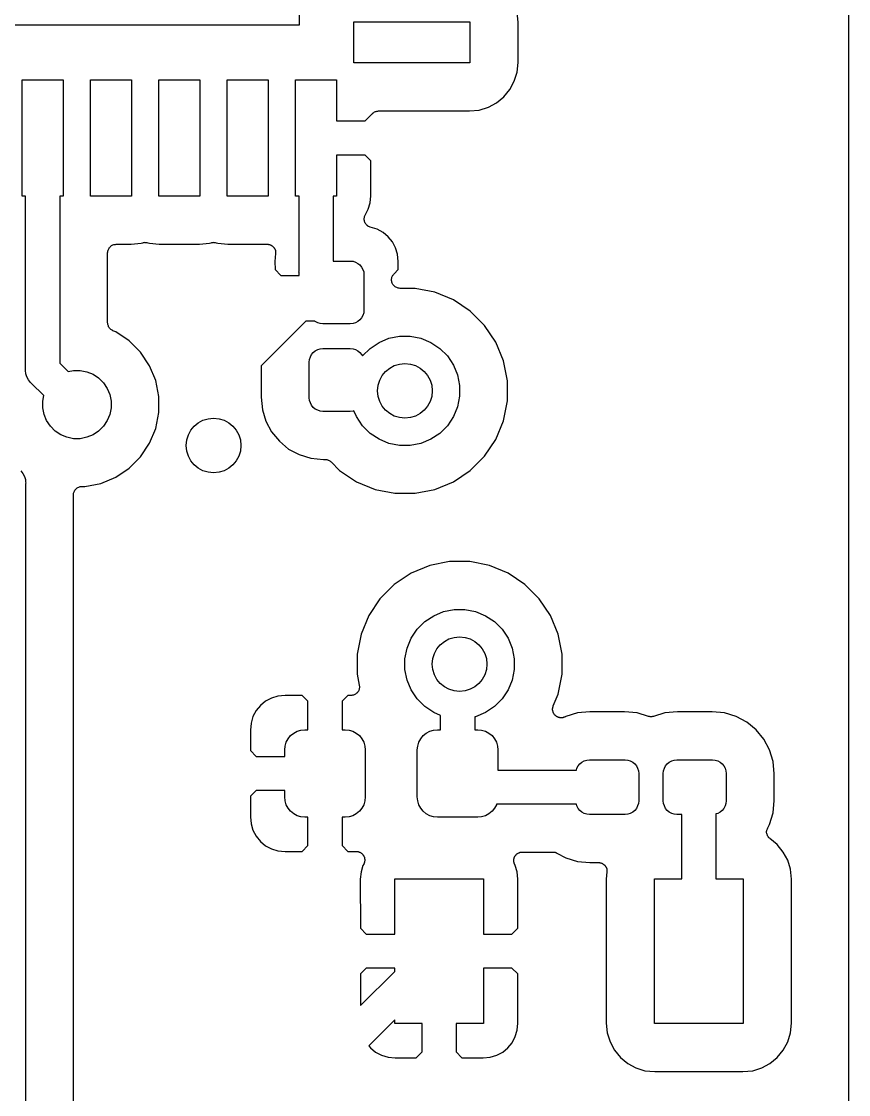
# Model space of a CAD drawing. Extents: x 165.4 to 194.6, y -135.1 to -105.7.
# Drawn here: x 188.59 to 194.65, y -123.45 to -115.6 of the extents above; entities that cross this region are included whole.
import ezdxf

# ---------------------------------------------------------------- set-up
doc = ezdxf.new("R2010")
doc.units = 0
doc.layers.add('BLACK', color=7, linetype='CONTINUOUS')

msp = doc.modelspace()

# ---------------------------------------------------------------- linework, layer by layer
at = {"layer": 'BLACK', "linetype": 'CONTINUOUS'}
for p, q in [((194.645, -111.783), (194.645, -135.083)), ((190.625, -113.375), (190.625, -115.625)), ((192.227, -115.603), (192.22, -115.531)), ((190.625, -115.625), (186.375, -115.625)), ((191.025, -115.9), (191.025, -115.6)), ((191.025, -115.6), (191.875, -115.6)), ((191.875, -115.6), (191.875, -115.9)), ((192.227, -115.897), (192.227, -115.603)), ((191.875, -115.9), (191.025, -115.9)), ((192.22, -115.969), (192.227, -115.897)), ((192.2, -116.035), (192.22, -115.969)), ((188.6, -116.875), (188.6, -116.025)), ((188.6, -116.025), (188.9, -116.025)), ((188.9, -116.025), (188.9, -116.875)), ((189.1, -116.875), (189.1, -116.025)), ((189.1, -116.025), (189.4, -116.025)), ((189.4, -116.025), (189.4, -116.875)), ((189.6, -116.875), (189.6, -116.025)), ((189.6, -116.025), (189.9, -116.025)), ((189.9, -116.025), (189.9, -116.875)), ((190.1, -116.875), (190.1, -116.025)), ((190.1, -116.025), (190.4, -116.025)), ((190.4, -116.025), (190.4, -116.875)), ((190.6, -116.875), (190.6, -116.025)), ((190.6, -116.025), (190.9, -116.025)), ((190.9, -116.025), (190.9, -116.325)), ((192.167, -116.095), (192.2, -116.035)), ((192.124, -116.149), (192.167, -116.095)), ((192.01, -116.225), (192.07, -116.192)), ((192.07, -116.192), (192.124, -116.149)), ((191.108, -116.325), (191.163, -116.27)), ((191.163, -116.27), (191.163, -116.27)), ((191.163, -116.27), (191.163, -116.27)), ((191.163, -116.27), (191.163, -116.27)), ((191.163, -116.27), (191.164, -116.27)), ((191.164, -116.27), (191.168, -116.266)), ((191.168, -116.266), (191.173, -116.262)), ((191.173, -116.262), (191.178, -116.259)), ((191.173, -116.262), (191.173, -116.262)), ((191.173, -116.262), (191.173, -116.262)), ((191.178, -116.259), (191.184, -116.257)), ((191.184, -116.256), (191.19, -116.255)), ((191.184, -116.257), (191.184, -116.256)), ((191.184, -116.257), (191.184, -116.257)), ((191.19, -116.255), (191.195, -116.253)), ((191.195, -116.253), (191.196, -116.253)), ((191.196, -116.253), (191.196, -116.253)), ((191.196, -116.253), (191.202, -116.253)), ((191.202, -116.253), (191.207, -116.252)), ((191.207, -116.252), (191.872, -116.252)), ((191.872, -116.252), (191.944, -116.245)), ((191.944, -116.245), (192.01, -116.225)), ((190.9, -116.325), (191.108, -116.325)), ((190.9, -116.575), (190.9, -116.875)), ((191.108, -116.575), (190.9, -116.575)), ((191.15, -116.617), (191.108, -116.575)), ((191.151, -116.872), (191.15, -116.617)), ((188.625, -116.875), (188.6, -116.875)), ((188.625, -118.144), (188.625, -116.875)), ((188.9, -116.875), (188.875, -116.875)), ((188.875, -116.875), (188.875, -118.098)), ((189.4, -116.875), (189.1, -116.875)), ((189.9, -116.875), (189.6, -116.875)), ((190.4, -116.875), (190.1, -116.875)), ((190.625, -116.875), (190.6, -116.875)), ((190.625, -117.424), (190.625, -116.875)), ((190.9, -116.875), (190.875, -116.875)), ((190.875, -116.875), (190.875, -117.35)), ((191.146, -116.924), (191.151, -116.872)), ((191.109, -117.014), (191.132, -116.971)), ((191.132, -116.971), (191.146, -116.924)), ((191.102, -117.036), (191.104, -117.031)), ((191.102, -117.037), (191.102, -117.036)), ((191.102, -117.043), (191.102, -117.037)), ((191.102, -117.037), (191.102, -117.037)), ((191.102, -117.049), (191.102, -117.043)), ((191.103, -117.055), (191.102, -117.049)), ((191.102, -117.049), (191.102, -117.049)), ((191.102, -117.049), (191.102, -117.049)), ((191.105, -117.061), (191.103, -117.055)), ((191.104, -117.031), (191.105, -117.025)), ((191.105, -117.024), (191.107, -117.019)), ((191.105, -117.025), (191.105, -117.024)), ((191.105, -117.025), (191.105, -117.025)), ((191.107, -117.066), (191.105, -117.061)), ((191.105, -117.061), (191.105, -117.061)), ((191.105, -117.061), (191.105, -117.061)), ((191.107, -117.019), (191.109, -117.014)), ((191.109, -117.072), (191.107, -117.066)), ((191.113, -117.077), (191.109, -117.072)), ((191.109, -117.072), (191.109, -117.072)), ((191.109, -117.072), (191.109, -117.072)), ((191.116, -117.082), (191.113, -117.077)), ((191.12, -117.087), (191.116, -117.082)), ((191.116, -117.082), (191.116, -117.082)), ((191.116, -117.082), (191.116, -117.082)), ((191.124, -117.091), (191.12, -117.087)), ((191.125, -117.091), (191.124, -117.091)), ((191.124, -117.091), (191.124, -117.091)), ((191.129, -117.094), (191.125, -117.091)), ((191.134, -117.098), (191.129, -117.094)), ((191.135, -117.098), (191.134, -117.098)), ((191.14, -117.1), (191.135, -117.098)), ((191.135, -117.098), (191.135, -117.098)), ((191.146, -117.103), (191.14, -117.1)), ((191.196, -117.118), (191.146, -117.103)), ((191.146, -117.103), (191.146, -117.103)), ((191.146, -117.103), (191.146, -117.103)), ((191.146, -117.103), (191.146, -117.103)), ((191.146, -117.103), (191.146, -117.103)), ((191.24, -117.141), (191.196, -117.118)), ((191.278, -117.172), (191.24, -117.141)), ((189.248, -117.241), (189.253, -117.237)), ((189.253, -117.237), (189.258, -117.234)), ((189.253, -117.237), (189.253, -117.237)), ((189.253, -117.237), (189.253, -117.237)), ((189.258, -117.234), (189.264, -117.232)), ((189.264, -117.232), (189.27, -117.23)), ((189.264, -117.232), (189.264, -117.232)), ((189.264, -117.232), (189.264, -117.232)), ((189.27, -117.23), (189.275, -117.228)), ((189.275, -117.228), (189.276, -117.228)), ((189.276, -117.228), (189.276, -117.228)), ((189.276, -117.228), (189.282, -117.228)), ((189.282, -117.228), (189.287, -117.227)), ((189.287, -117.227), (189.397, -117.227)), ((189.397, -117.227), (189.469, -117.22)), ((189.469, -117.22), (189.482, -117.216)), ((189.482, -117.216), (189.482, -117.216)), ((189.482, -117.216), (189.482, -117.216)), ((189.482, -117.216), (189.482, -117.216)), ((189.482, -117.216), (189.483, -117.216)), ((189.483, -117.216), (189.488, -117.215)), ((189.488, -117.215), (189.494, -117.214)), ((189.494, -117.214), (189.495, -117.213)), ((189.494, -117.214), (189.494, -117.214)), ((189.495, -117.213), (189.5, -117.214)), ((189.5, -117.214), (189.506, -117.214)), ((189.506, -117.214), (189.507, -117.214)), ((189.507, -117.214), (189.507, -117.214)), ((189.507, -117.214), (189.512, -117.215)), ((189.512, -117.215), (189.518, -117.216)), ((189.518, -117.216), (189.531, -117.22)), ((189.531, -117.22), (189.603, -117.227)), ((189.603, -117.227), (189.897, -117.227)), ((189.897, -117.227), (189.969, -117.22)), ((189.969, -117.22), (189.982, -117.216)), ((189.982, -117.216), (189.982, -117.216)), ((189.982, -117.216), (189.982, -117.216)), ((189.982, -117.216), (189.982, -117.216)), ((189.982, -117.216), (189.983, -117.216)), ((189.983, -117.216), (189.988, -117.215)), ((189.988, -117.215), (189.994, -117.214)), ((189.994, -117.214), (189.995, -117.213)), ((189.994, -117.214), (189.994, -117.214)), ((189.995, -117.213), (190, -117.214)), ((190, -117.214), (190.006, -117.214)), ((190.006, -117.214), (190.007, -117.214)), ((190.007, -117.214), (190.007, -117.214)), ((190.007, -117.214), (190.012, -117.215)), ((190.012, -117.215), (190.018, -117.216)), ((190.018, -117.216), (190.031, -117.22)), ((190.031, -117.22), (190.103, -117.227)), ((190.103, -117.227), (190.392, -117.227)), ((190.392, -117.227), (190.393, -117.227)), ((190.393, -117.227), (190.396, -117.227)), ((190.396, -117.227), (190.399, -117.227)), ((190.399, -117.227), (190.402, -117.228)), ((190.402, -117.228), (190.405, -117.228)), ((190.405, -117.228), (190.408, -117.229)), ((190.408, -117.229), (190.41, -117.23)), ((190.41, -117.23), (190.413, -117.231)), ((190.413, -117.231), (190.417, -117.232)), ((190.417, -117.232), (190.419, -117.233)), ((190.419, -117.233), (190.422, -117.235)), ((190.422, -117.235), (190.424, -117.236)), ((190.424, -117.236), (190.427, -117.238)), ((191.309, -117.21), (191.278, -117.172)), ((191.332, -117.254), (191.309, -117.21)), ((189.225, -117.289), (189.226, -117.283)), ((189.225, -117.802), (189.225, -117.289)), ((189.225, -117.289), (189.225, -117.289)), ((189.225, -117.289), (189.225, -117.289)), ((189.225, -117.289), (189.225, -117.289)), ((189.225, -117.289), (189.225, -117.289)), ((189.226, -117.277), (189.228, -117.271)), ((189.226, -117.283), (189.226, -117.277)), ((189.226, -117.277), (189.226, -117.277)), ((189.226, -117.277), (189.226, -117.277)), ((189.228, -117.271), (189.23, -117.265)), ((189.23, -117.265), (189.233, -117.26)), ((189.23, -117.265), (189.23, -117.265)), ((189.23, -117.265), (189.23, -117.265)), ((189.233, -117.26), (189.236, -117.255)), ((189.236, -117.254), (189.24, -117.25)), ((189.236, -117.255), (189.236, -117.254)), ((189.236, -117.254), (189.236, -117.254)), ((189.24, -117.25), (189.243, -117.245)), ((189.243, -117.245), (189.244, -117.245)), ((189.244, -117.245), (189.248, -117.241)), ((189.244, -117.245), (189.244, -117.245)), ((190.427, -117.238), (190.429, -117.24)), ((190.429, -117.24), (190.432, -117.241)), ((190.432, -117.241), (190.434, -117.244)), ((190.434, -117.244), (190.437, -117.246)), ((190.437, -117.246), (190.438, -117.248)), ((190.438, -117.248), (190.44, -117.25)), ((190.44, -117.25), (190.442, -117.253)), ((190.442, -117.253), (190.444, -117.255)), ((190.444, -117.255), (190.446, -117.258)), ((190.446, -117.258), (190.447, -117.26)), ((190.447, -117.26), (190.448, -117.263)), ((190.448, -117.263), (190.45, -117.266)), ((190.454, -117.296), (190.449, -117.353)), ((190.45, -117.266), (190.451, -117.269)), ((190.451, -117.269), (190.452, -117.271)), ((190.452, -117.271), (190.452, -117.275)), ((190.452, -117.275), (190.453, -117.278)), ((190.453, -117.278), (190.454, -117.281)), ((190.454, -117.281), (190.454, -117.283)), ((190.454, -117.283), (190.454, -117.287)), ((190.454, -117.287), (190.454, -117.29)), ((190.454, -117.29), (190.454, -117.293)), ((190.454, -117.293), (190.454, -117.296)), ((191.346, -117.301), (191.332, -117.254)), ((191.351, -117.353), (191.346, -117.301)), ((190.449, -117.353), (190.45, -117.413)), ((190.875, -117.35), (191, -117.35)), ((191, -117.35), (191.02, -117.352)), ((191.02, -117.352), (191.038, -117.358)), ((191.038, -117.358), (191.056, -117.367)), ((191.056, -117.367), (191.071, -117.379)), ((191.071, -117.379), (191.083, -117.394)), ((191.083, -117.394), (191.092, -117.412)), ((191.35, -117.413), (191.351, -117.353)), ((190.45, -117.413), (190.492, -117.455)), ((190.492, -117.455), (190.627, -117.455)), ((190.624, -117.43), (190.625, -117.424)), ((190.625, -117.436), (190.624, -117.43)), ((190.625, -117.44), (190.625, -117.436)), ((190.627, -117.455), (190.625, -117.44)), ((190.627, -117.455), (190.627, -117.455)), ((191.092, -117.412), (191.098, -117.43)), ((191.098, -117.43), (191.1, -117.45)), ((191.1, -117.45), (191.1, -117.71)), ((191.303, -117.475), (191.305, -117.469)), ((191.305, -117.469), (191.307, -117.463)), ((191.307, -117.463), (191.31, -117.458)), ((191.307, -117.463), (191.307, -117.463)), ((191.307, -117.463), (191.307, -117.463)), ((191.31, -117.458), (191.312, -117.453)), ((191.312, -117.453), (191.313, -117.453)), ((191.313, -117.453), (191.316, -117.448)), ((191.313, -117.453), (191.313, -117.453)), ((191.316, -117.448), (191.32, -117.443)), ((191.32, -117.443), (191.35, -117.413)), ((191.302, -117.481), (191.303, -117.475)), ((191.302, -117.487), (191.302, -117.481)), ((191.302, -117.493), (191.302, -117.487)), ((191.302, -117.487), (191.302, -117.487)), ((191.302, -117.487), (191.302, -117.487)), ((191.303, -117.499), (191.302, -117.493)), ((191.303, -117.475), (191.303, -117.475)), ((191.303, -117.475), (191.303, -117.475)), ((191.305, -117.505), (191.303, -117.499)), ((191.303, -117.499), (191.303, -117.499)), ((191.303, -117.499), (191.303, -117.499)), ((191.306, -117.511), (191.305, -117.505)), ((191.307, -117.511), (191.306, -117.511)), ((191.306, -117.511), (191.306, -117.511)), ((191.309, -117.516), (191.307, -117.511)), ((191.312, -117.522), (191.309, -117.516)), ((191.316, -117.526), (191.312, -117.522)), ((191.312, -117.522), (191.312, -117.522)), ((191.312, -117.522), (191.312, -117.522)), ((191.32, -117.531), (191.316, -117.526)), ((191.324, -117.535), (191.32, -117.531)), ((191.32, -117.531), (191.32, -117.531)), ((191.32, -117.531), (191.32, -117.531)), ((191.329, -117.539), (191.324, -117.535)), ((191.334, -117.542), (191.329, -117.539)), ((191.329, -117.539), (191.329, -117.539)), ((191.329, -117.539), (191.329, -117.539)), ((191.34, -117.545), (191.334, -117.542)), ((191.346, -117.547), (191.34, -117.545)), ((191.34, -117.545), (191.34, -117.545)), ((191.34, -117.545), (191.34, -117.545)), ((191.351, -117.549), (191.346, -117.547)), ((191.352, -117.549), (191.351, -117.549)), ((191.351, -117.549), (191.351, -117.549)), ((191.358, -117.549), (191.352, -117.549)), ((191.364, -117.55), (191.358, -117.549)), ((191.474, -117.55), (191.364, -117.55)), ((191.364, -117.55), (191.364, -117.55)), ((191.364, -117.55), (191.364, -117.55)), ((191.364, -117.55), (191.364, -117.55)), ((191.364, -117.55), (191.364, -117.55)), ((191.619, -117.579), (191.474, -117.55)), ((191.755, -117.635), (191.619, -117.579)), ((191.878, -117.717), (191.755, -117.635)), ((191.071, -117.781), (191.056, -117.793)), ((191.083, -117.766), (191.071, -117.781)), ((191.092, -117.748), (191.083, -117.766)), ((191.098, -117.73), (191.092, -117.748)), ((191.1, -117.71), (191.098, -117.73)), ((191.983, -117.822), (191.878, -117.717)), ((189.226, -117.808), (189.225, -117.802)), ((189.226, -117.814), (189.226, -117.808)), ((189.228, -117.82), (189.226, -117.814)), ((189.226, -117.814), (189.226, -117.814)), ((189.226, -117.814), (189.226, -117.814)), ((189.23, -117.825), (189.228, -117.82)), ((189.23, -117.826), (189.23, -117.825)), ((189.232, -117.831), (189.23, -117.826)), ((189.23, -117.826), (189.23, -117.826)), ((189.235, -117.836), (189.232, -117.831)), ((189.235, -117.837), (189.235, -117.836)), ((189.235, -117.836), (189.235, -117.836)), ((189.239, -117.841), (189.235, -117.837)), ((189.243, -117.846), (189.239, -117.841)), ((189.248, -117.85), (189.243, -117.846)), ((189.243, -117.846), (189.243, -117.846)), ((189.243, -117.846), (189.243, -117.846)), ((189.252, -117.854), (189.248, -117.85)), ((189.253, -117.854), (189.252, -117.854)), ((189.252, -117.854), (189.252, -117.854)), ((189.258, -117.857), (189.253, -117.854)), ((189.263, -117.859), (189.258, -117.857)), ((189.263, -117.86), (189.263, -117.859)), ((189.264, -117.86), (189.263, -117.86)), ((189.263, -117.86), (189.263, -117.86)), ((189.263, -117.86), (189.263, -117.86)), ((189.284, -117.868), (189.264, -117.86)), ((190.676, -117.79), (190.348, -118.118)), ((190.741, -117.79), (190.676, -117.79)), ((190.744, -117.793), (190.741, -117.79)), ((190.762, -117.802), (190.744, -117.793)), ((190.78, -117.808), (190.762, -117.802)), ((190.8, -117.81), (190.78, -117.808)), ((191, -117.81), (190.8, -117.81)), ((191.02, -117.808), (191, -117.81)), ((191.038, -117.802), (191.02, -117.808)), ((191.056, -117.793), (191.038, -117.802)), ((192.065, -117.945), (191.983, -117.822)), ((189.382, -117.934), (189.284, -117.868)), ((189.466, -118.018), (189.382, -117.934)), ((191.211, -117.946), (191.283, -117.915)), ((191.283, -117.915), (191.361, -117.9)), ((191.361, -117.9), (191.439, -117.9)), ((191.439, -117.9), (191.517, -117.915)), ((191.517, -117.915), (191.589, -117.946)), ((189.532, -118.116), (189.466, -118.018)), ((190.717, -118.034), (190.729, -118.019)), ((190.729, -118.019), (190.744, -118.007)), ((190.744, -118.007), (190.762, -117.998)), ((190.762, -117.998), (190.78, -117.992)), ((190.78, -117.992), (190.8, -117.99)), ((190.8, -117.99), (191, -117.99)), ((191, -117.99), (191.02, -117.992)), ((191.02, -117.992), (191.038, -117.998)), ((191.038, -117.998), (191.056, -118.007)), ((191.056, -118.007), (191.071, -118.019)), ((191.071, -118.019), (191.083, -118.034)), ((191.089, -118.045), (191.145, -117.989)), ((191.145, -117.989), (191.211, -117.946)), ((191.589, -117.946), (191.655, -117.989)), ((191.655, -117.989), (191.711, -118.045)), ((192.121, -118.081), (192.065, -117.945)), ((188.875, -118.098), (188.935, -118.158)), ((190.7, -118.09), (190.702, -118.07)), ((190.7, -118.35), (190.7, -118.09)), ((190.702, -118.07), (190.708, -118.052)), ((190.708, -118.052), (190.717, -118.034)), ((191.083, -118.034), (191.089, -118.045)), ((191.089, -118.045), (191.089, -118.045)), ((191.711, -118.045), (191.754, -118.111)), ((192.15, -118.226), (192.121, -118.081)), ((188.624, -118.15), (188.625, -118.144)), ((188.627, -118.175), (188.624, -118.15)), ((188.634, -118.198), (188.627, -118.175)), ((188.935, -118.158), (188.975, -118.15)), ((188.975, -118.15), (189.025, -118.15)), ((189.025, -118.15), (189.073, -118.16)), ((189.073, -118.16), (189.118, -118.178)), ((189.118, -118.178), (189.159, -118.206)), ((189.577, -118.225), (189.532, -118.116)), ((190.348, -118.118), (190.348, -118.347)), ((191.754, -118.111), (191.785, -118.183)), ((188.646, -118.22), (188.634, -118.198)), ((188.654, -118.23), (188.646, -118.22)), ((188.661, -118.239), (188.654, -118.23)), ((188.666, -118.243), (188.661, -118.239)), ((188.758, -118.335), (188.666, -118.243)), ((189.159, -118.206), (189.194, -118.241)), ((189.194, -118.241), (189.222, -118.282)), ((189.6, -118.341), (189.577, -118.225)), ((191.785, -118.183), (191.8, -118.261)), ((192.15, -118.374), (192.15, -118.226)), ((188.75, -118.375), (188.758, -118.335)), ((189.222, -118.282), (189.24, -118.327)), ((189.24, -118.327), (189.25, -118.375)), ((191.8, -118.261), (191.8, -118.339)), ((188.75, -118.425), (188.75, -118.375)), ((189.25, -118.375), (189.25, -118.425)), ((189.6, -118.459), (189.6, -118.341)), ((190.348, -118.347), (190.357, -118.438)), ((190.702, -118.37), (190.7, -118.35)), ((190.708, -118.388), (190.702, -118.37)), ((190.717, -118.406), (190.708, -118.388)), ((190.729, -118.421), (190.717, -118.406)), ((191.8, -118.339), (191.785, -118.417)), ((192.121, -118.519), (192.15, -118.374)), ((188.76, -118.473), (188.75, -118.425)), ((188.778, -118.518), (188.76, -118.473)), ((189.24, -118.473), (189.222, -118.518)), ((189.25, -118.425), (189.24, -118.473)), ((189.577, -118.575), (189.6, -118.459)), ((190.357, -118.438), (190.383, -118.523)), ((190.744, -118.433), (190.729, -118.421)), ((190.762, -118.442), (190.744, -118.433)), ((190.78, -118.448), (190.762, -118.442)), ((190.8, -118.45), (190.78, -118.448)), ((191, -118.45), (190.8, -118.45)), ((191.02, -118.448), (191, -118.45)), ((191.027, -118.446), (191.02, -118.448)), ((191.046, -118.489), (191.027, -118.446)), ((191.089, -118.555), (191.046, -118.489)), ((191.754, -118.489), (191.711, -118.555)), ((191.785, -118.417), (191.754, -118.489)), ((188.806, -118.559), (188.778, -118.518)), ((188.841, -118.594), (188.806, -118.559)), ((189.194, -118.559), (189.159, -118.594)), ((189.222, -118.518), (189.194, -118.559)), ((190.383, -118.523), (190.424, -118.601)), ((191.145, -118.611), (191.089, -118.555)), ((191.711, -118.555), (191.655, -118.611)), ((192.065, -118.655), (192.121, -118.519)), ((188.882, -118.622), (188.841, -118.594)), ((188.927, -118.64), (188.882, -118.622)), ((188.975, -118.65), (188.927, -118.64)), ((189.025, -118.65), (188.975, -118.65)), ((189.073, -118.64), (189.025, -118.65)), ((189.118, -118.622), (189.073, -118.64)), ((189.159, -118.594), (189.118, -118.622)), ((189.532, -118.684), (189.577, -118.575)), ((190.424, -118.601), (190.481, -118.669)), ((191.211, -118.654), (191.145, -118.611)), ((191.655, -118.611), (191.589, -118.654)), ((189.466, -118.782), (189.532, -118.684)), ((190.481, -118.669), (190.549, -118.726)), ((190.549, -118.726), (190.627, -118.767)), ((191.283, -118.685), (191.211, -118.654)), ((191.361, -118.7), (191.283, -118.685)), ((191.439, -118.7), (191.361, -118.7)), ((191.517, -118.685), (191.439, -118.7)), ((191.589, -118.654), (191.517, -118.685)), ((191.983, -118.778), (192.065, -118.655)), ((189.382, -118.866), (189.466, -118.782)), ((190.627, -118.767), (190.712, -118.793)), ((190.712, -118.793), (190.803, -118.802)), ((190.803, -118.802), (190.815, -118.802)), ((190.815, -118.802), (190.816, -118.802)), ((190.816, -118.802), (190.816, -118.802)), ((190.816, -118.802), (190.816, -118.802)), ((190.816, -118.802), (190.816, -118.802)), ((190.816, -118.802), (190.822, -118.803)), ((190.822, -118.803), (190.828, -118.803)), ((190.828, -118.803), (190.828, -118.803)), ((190.828, -118.803), (190.828, -118.803)), ((190.828, -118.803), (190.834, -118.805)), ((190.834, -118.805), (190.839, -118.807)), ((190.839, -118.807), (190.84, -118.807)), ((190.84, -118.807), (190.84, -118.807)), ((190.84, -118.807), (190.845, -118.81)), ((191.878, -118.883), (191.983, -118.778)), ((188.589, -118.886), (188.604, -118.905)), ((189.284, -118.932), (189.382, -118.866)), ((190.845, -118.81), (190.85, -118.813)), ((190.85, -118.813), (190.85, -118.813)), ((190.85, -118.813), (190.851, -118.813)), ((190.851, -118.813), (190.855, -118.817)), ((190.855, -118.817), (190.86, -118.82)), ((190.86, -118.82), (190.922, -118.883)), ((190.922, -118.883), (191.045, -118.965)), ((191.755, -118.965), (191.878, -118.883)), ((188.604, -118.905), (188.616, -118.927)), ((188.616, -118.927), (188.623, -118.95)), ((188.623, -118.95), (188.625, -118.967)), ((189.175, -118.977), (189.284, -118.932)), ((191.045, -118.965), (191.181, -119.021)), ((191.619, -119.021), (191.755, -118.965)), ((188.625, -118.967), (188.626, -118.975)), ((188.626, -118.975), (188.625, -118.981)), ((188.625, -118.981), (188.625, -126.357)), ((188.978, -119.044), (188.98, -119.038)), ((188.98, -119.038), (188.983, -119.033)), ((188.98, -119.038), (188.98, -119.038)), ((188.98, -119.038), (188.98, -119.038)), ((188.983, -119.033), (188.986, -119.028)), ((188.986, -119.027), (188.99, -119.023)), ((188.986, -119.028), (188.986, -119.027)), ((188.986, -119.027), (188.986, -119.027)), ((188.99, -119.023), (188.993, -119.018)), ((188.993, -119.018), (188.994, -119.018)), ((188.994, -119.018), (188.998, -119.014)), ((188.994, -119.018), (188.994, -119.018)), ((188.998, -119.014), (189.003, -119.01)), ((189.003, -119.01), (189.008, -119.007)), ((189.003, -119.01), (189.003, -119.01)), ((189.003, -119.01), (189.003, -119.01)), ((189.008, -119.007), (189.014, -119.005)), ((189.014, -119.005), (189.02, -119.003)), ((189.014, -119.005), (189.014, -119.005)), ((189.014, -119.005), (189.014, -119.005)), ((189.02, -119.003), (189.025, -119.001)), ((189.025, -119.001), (189.026, -119.001)), ((189.026, -119.001), (189.026, -119.001)), ((189.026, -119.001), (189.032, -119.001)), ((189.032, -119.001), (189.037, -119)), ((189.037, -119), (189.059, -119)), ((189.059, -119), (189.175, -118.977)), ((191.181, -119.021), (191.326, -119.05)), ((191.474, -119.05), (191.619, -119.021)), ((188.975, -119.062), (188.976, -119.056)), ((188.975, -126.337), (188.975, -119.062)), ((188.975, -119.062), (188.975, -119.062)), ((188.975, -119.062), (188.975, -119.062)), ((188.975, -119.062), (188.975, -119.062)), ((188.975, -119.062), (188.975, -119.062)), ((188.976, -119.05), (188.978, -119.044)), ((188.976, -119.056), (188.976, -119.05)), ((188.976, -119.05), (188.976, -119.05)), ((188.976, -119.05), (188.976, -119.05)), ((191.326, -119.05), (191.474, -119.05)), ((191.581, -119.579), (191.445, -119.635)), ((191.726, -119.55), (191.581, -119.579)), ((191.874, -119.55), (191.726, -119.55)), ((192.019, -119.579), (191.874, -119.55)), ((192.155, -119.635), (192.019, -119.579)), ((191.445, -119.635), (191.322, -119.717)), ((192.278, -119.717), (192.155, -119.635)), ((191.322, -119.717), (191.217, -119.822)), ((192.383, -119.822), (192.278, -119.717)), ((191.217, -119.822), (191.135, -119.945)), ((192.465, -119.945), (192.383, -119.822)), ((191.683, -119.915), (191.761, -119.9)), ((191.761, -119.9), (191.839, -119.9)), ((191.839, -119.9), (191.917, -119.915)), ((191.135, -119.945), (191.079, -120.081)), ((191.545, -119.989), (191.611, -119.946)), ((191.611, -119.946), (191.683, -119.915)), ((191.917, -119.915), (191.989, -119.946)), ((191.989, -119.946), (192.055, -119.989)), ((192.521, -120.081), (192.465, -119.945)), ((191.446, -120.111), (191.489, -120.045)), ((191.489, -120.045), (191.545, -119.989)), ((192.055, -119.989), (192.111, -120.045)), ((192.111, -120.045), (192.154, -120.111)), ((191.079, -120.081), (191.05, -120.226)), ((191.415, -120.183), (191.446, -120.111)), ((192.154, -120.111), (192.185, -120.183)), ((192.55, -120.226), (192.521, -120.081)), ((191.4, -120.261), (191.415, -120.183)), ((192.185, -120.183), (192.2, -120.261)), ((191.05, -120.226), (191.05, -120.374)), ((191.4, -120.339), (191.4, -120.261)), ((192.2, -120.261), (192.2, -120.339)), ((192.55, -120.374), (192.55, -120.226)), ((191.05, -120.374), (191.066, -120.455)), ((191.415, -120.417), (191.4, -120.339)), ((192.2, -120.339), (192.185, -120.417)), ((192.521, -120.519), (192.55, -120.374)), ((191.066, -120.455), (191.066, -120.456)), ((191.066, -120.456), (191.067, -120.461)), ((191.446, -120.489), (191.415, -120.417)), ((192.185, -120.417), (192.154, -120.489)), ((190.471, -120.534), (190.424, -120.548)), ((190.523, -120.529), (190.471, -120.534)), ((190.648, -120.53), (190.523, -120.529)), ((190.69, -120.572), (190.648, -120.53)), ((190.982, -120.53), (190.94, -120.572)), ((191.005, -120.53), (190.982, -120.53)), ((191.011, -120.529), (191.005, -120.53)), ((191.017, -120.528), (191.011, -120.529)), ((191.018, -120.528), (191.017, -120.528)), ((191.017, -120.528), (191.017, -120.528)), ((191.023, -120.527), (191.018, -120.528)), ((191.028, -120.525), (191.023, -120.527)), ((191.029, -120.525), (191.028, -120.525)), ((191.034, -120.522), (191.029, -120.525)), ((191.029, -120.525), (191.029, -120.525)), ((191.039, -120.519), (191.034, -120.522)), ((191.04, -120.519), (191.039, -120.519)), ((191.039, -120.519), (191.039, -120.519)), ((191.044, -120.515), (191.04, -120.519)), ((191.049, -120.512), (191.044, -120.515)), ((191.053, -120.507), (191.049, -120.511)), ((191.049, -120.511), (191.049, -120.511)), ((191.049, -120.511), (191.049, -120.512)), ((191.056, -120.502), (191.053, -120.507)), ((191.057, -120.502), (191.056, -120.502)), ((191.06, -120.497), (191.057, -120.501)), ((191.057, -120.501), (191.057, -120.502)), ((191.062, -120.492), (191.06, -120.497)), ((191.063, -120.491), (191.062, -120.491)), ((191.062, -120.491), (191.062, -120.492)), ((191.064, -120.485), (191.063, -120.491)), ((191.066, -120.48), (191.064, -120.485)), ((191.067, -120.473), (191.066, -120.479)), ((191.066, -120.479), (191.066, -120.479)), ((191.066, -120.479), (191.066, -120.48)), ((191.067, -120.461), (191.067, -120.467)), ((191.067, -120.467), (191.067, -120.467)), ((191.067, -120.467), (191.067, -120.468)), ((191.067, -120.468), (191.067, -120.473)), ((191.489, -120.555), (191.446, -120.489)), ((192.154, -120.489), (192.111, -120.555)), ((192.485, -120.606), (192.521, -120.519)), ((190.342, -120.602), (190.311, -120.64)), ((190.38, -120.571), (190.342, -120.602)), ((190.424, -120.548), (190.38, -120.571)), ((190.69, -120.78), (190.69, -120.572)), ((190.94, -120.572), (190.94, -120.78)), ((191.545, -120.611), (191.489, -120.555)), ((191.611, -120.654), (191.545, -120.611)), ((192.055, -120.611), (191.989, -120.654)), ((192.111, -120.555), (192.055, -120.611)), ((192.482, -120.615), (192.483, -120.612)), ((192.483, -120.612), (192.484, -120.609)), ((192.484, -120.609), (192.485, -120.606)), ((190.288, -120.684), (190.274, -120.731)), ((190.311, -120.64), (190.288, -120.684)), ((191.66, -120.675), (191.611, -120.654)), ((191.66, -120.78), (191.66, -120.675)), ((191.917, -120.685), (191.91, -120.686)), ((191.91, -120.686), (191.91, -120.78)), ((191.989, -120.654), (191.917, -120.685)), ((192.48, -120.624), (192.481, -120.621)), ((192.48, -120.627), (192.48, -120.624)), ((192.48, -120.63), (192.48, -120.627)), ((192.48, -120.633), (192.48, -120.63)), ((192.48, -120.636), (192.48, -120.633)), ((192.481, -120.639), (192.48, -120.636)), ((192.481, -120.618), (192.482, -120.615)), ((192.481, -120.621), (192.481, -120.618)), ((192.481, -120.642), (192.481, -120.639)), ((192.482, -120.645), (192.481, -120.642)), ((192.483, -120.648), (192.482, -120.645)), ((192.484, -120.651), (192.483, -120.648)), ((192.485, -120.654), (192.484, -120.651)), ((192.486, -120.657), (192.485, -120.654)), ((192.487, -120.659), (192.486, -120.657)), ((192.489, -120.662), (192.487, -120.659)), ((192.491, -120.665), (192.489, -120.662)), ((192.492, -120.667), (192.491, -120.665)), ((192.494, -120.67), (192.492, -120.667)), ((192.496, -120.672), (192.494, -120.67)), ((192.498, -120.674), (192.496, -120.672)), ((192.5, -120.676), (192.498, -120.674)), ((192.503, -120.678), (192.5, -120.676)), ((192.505, -120.68), (192.503, -120.678)), ((192.508, -120.682), (192.505, -120.68)), ((192.51, -120.683), (192.508, -120.682)), ((192.513, -120.685), (192.51, -120.683)), ((192.516, -120.686), (192.513, -120.685)), ((192.518, -120.688), (192.516, -120.686)), ((192.521, -120.689), (192.518, -120.688)), ((192.524, -120.69), (192.521, -120.689)), ((192.527, -120.691), (192.524, -120.69)), ((192.53, -120.691), (192.527, -120.691)), ((192.533, -120.692), (192.53, -120.691)), ((192.536, -120.692), (192.533, -120.692)), ((192.539, -120.692), (192.536, -120.692)), ((192.542, -120.693), (192.539, -120.692)), ((192.545, -120.692), (192.542, -120.693)), ((192.548, -120.693), (192.545, -120.692)), ((192.551, -120.692), (192.548, -120.693)), ((192.554, -120.692), (192.551, -120.692)), ((192.557, -120.691), (192.554, -120.692)), ((192.56, -120.69), (192.557, -120.691)), ((192.563, -120.689), (192.56, -120.69)), ((192.566, -120.688), (192.563, -120.689)), ((192.569, -120.687), (192.566, -120.688)), ((192.571, -120.686), (192.569, -120.687)), ((192.572, -120.685), (192.571, -120.686)), ((192.577, -120.683), (192.572, -120.685)), ((192.662, -120.657), (192.577, -120.683)), ((192.753, -120.648), (192.662, -120.657)), ((193.007, -120.648), (192.753, -120.648)), ((193.098, -120.657), (193.007, -120.648)), ((193.182, -120.682), (193.098, -120.657)), ((193.188, -120.684), (193.182, -120.682)), ((193.193, -120.685), (193.188, -120.684)), ((193.194, -120.685), (193.193, -120.685)), ((193.193, -120.685), (193.193, -120.685)), ((193.2, -120.685), (193.194, -120.685)), ((193.205, -120.685), (193.2, -120.685)), ((193.206, -120.685), (193.205, -120.685)), ((193.212, -120.684), (193.206, -120.685)), ((193.206, -120.685), (193.206, -120.685)), ((193.217, -120.683), (193.212, -120.684)), ((193.218, -120.682), (193.217, -120.683)), ((193.302, -120.657), (193.218, -120.682)), ((193.218, -120.682), (193.218, -120.682)), ((193.218, -120.682), (193.218, -120.682)), ((193.218, -120.682), (193.218, -120.682)), ((193.393, -120.648), (193.302, -120.657)), ((193.647, -120.648), (193.393, -120.648)), ((193.738, -120.657), (193.647, -120.648)), ((193.823, -120.683), (193.738, -120.657)), ((193.901, -120.724), (193.823, -120.683)), ((190.274, -120.731), (190.269, -120.783)), ((193.969, -120.781), (193.901, -120.724)), ((190.269, -120.783), (190.27, -120.933)), ((190.531, -120.871), (190.545, -120.846)), ((190.545, -120.846), (190.563, -120.823)), ((190.563, -120.823), (190.586, -120.805)), ((190.586, -120.805), (190.611, -120.791)), ((190.611, -120.791), (190.639, -120.783)), ((190.639, -120.783), (190.667, -120.78)), ((190.667, -120.78), (190.69, -120.78)), ((190.94, -120.78), (190.962, -120.78)), ((190.962, -120.78), (190.991, -120.783)), ((190.991, -120.783), (191.019, -120.791)), ((191.019, -120.791), (191.044, -120.805)), ((191.044, -120.805), (191.067, -120.823)), ((191.067, -120.823), (191.085, -120.846)), ((191.085, -120.846), (191.099, -120.871)), ((191.501, -120.871), (191.515, -120.846)), ((191.515, -120.846), (191.533, -120.823)), ((191.533, -120.823), (191.556, -120.805)), ((191.556, -120.805), (191.581, -120.791)), ((191.581, -120.791), (191.609, -120.783)), ((191.609, -120.783), (191.637, -120.78)), ((191.637, -120.78), (191.66, -120.78)), ((191.91, -120.78), (191.933, -120.78)), ((191.933, -120.78), (191.961, -120.783)), ((191.961, -120.783), (191.989, -120.791)), ((191.989, -120.791), (192.014, -120.805)), ((192.014, -120.805), (192.037, -120.823)), ((192.037, -120.823), (192.055, -120.846)), ((192.055, -120.846), (192.069, -120.871)), ((194.026, -120.849), (193.969, -120.781)), ((194.067, -120.927), (194.026, -120.849)), ((190.52, -120.927), (190.523, -120.899)), ((190.52, -120.975), (190.52, -120.927)), ((190.523, -120.899), (190.531, -120.871)), ((191.099, -120.871), (191.107, -120.899)), ((191.107, -120.899), (191.11, -120.927)), ((191.11, -120.927), (191.11, -121.272)), ((191.49, -120.927), (191.493, -120.899)), ((191.49, -121.272), (191.49, -120.927)), ((191.493, -120.899), (191.501, -120.871)), ((192.069, -120.871), (192.077, -120.899)), ((192.077, -120.899), (192.08, -120.927)), ((192.08, -120.927), (192.08, -121.075)), ((194.093, -121.012), (194.067, -120.927)), ((190.27, -120.933), (190.312, -120.975)), ((190.312, -120.975), (190.52, -120.975)), ((192.712, -121.008), (192.73, -121.002)), ((192.73, -121.002), (192.75, -121)), ((192.75, -121), (193.01, -121)), ((193.01, -121), (193.03, -121.002)), ((193.03, -121.002), (193.048, -121.008)), ((193.352, -121.008), (193.37, -121.002)), ((193.37, -121.002), (193.39, -121)), ((193.39, -121), (193.65, -121)), ((193.65, -121), (193.67, -121.002)), ((193.67, -121.002), (193.688, -121.008)), ((192.08, -121.075), (192.654, -121.075)), ((192.654, -121.075), (192.658, -121.062)), ((192.658, -121.062), (192.667, -121.044)), ((192.667, -121.044), (192.679, -121.029)), ((192.679, -121.029), (192.694, -121.017)), ((192.694, -121.017), (192.712, -121.008)), ((193.048, -121.008), (193.066, -121.017)), ((193.066, -121.017), (193.081, -121.029)), ((193.081, -121.029), (193.093, -121.044)), ((193.093, -121.044), (193.102, -121.062)), ((193.102, -121.062), (193.108, -121.08)), ((193.108, -121.08), (193.11, -121.1)), ((193.29, -121.1), (193.292, -121.08)), ((193.292, -121.08), (193.298, -121.062)), ((193.298, -121.062), (193.307, -121.044)), ((193.307, -121.044), (193.319, -121.029)), ((193.319, -121.029), (193.334, -121.017)), ((193.334, -121.017), (193.352, -121.008)), ((193.688, -121.008), (193.706, -121.017)), ((193.706, -121.017), (193.721, -121.029)), ((193.721, -121.029), (193.733, -121.044)), ((193.733, -121.044), (193.742, -121.062)), ((193.742, -121.062), (193.748, -121.08)), ((193.748, -121.08), (193.75, -121.1)), ((194.102, -121.103), (194.093, -121.012)), ((193.11, -121.1), (193.11, -121.3)), ((193.29, -121.3), (193.29, -121.1)), ((193.75, -121.1), (193.75, -121.3)), ((194.102, -121.297), (194.102, -121.103)), ((190.312, -121.225), (190.27, -121.267)), ((190.52, -121.225), (190.312, -121.225)), ((190.52, -121.272), (190.52, -121.225)), ((190.27, -121.267), (190.269, -121.417)), ((190.523, -121.301), (190.52, -121.272)), ((190.531, -121.329), (190.523, -121.301)), ((191.107, -121.301), (191.099, -121.329)), ((191.11, -121.272), (191.107, -121.301)), ((191.493, -121.301), (191.49, -121.272)), ((191.501, -121.329), (191.493, -121.301)), ((193.108, -121.32), (193.102, -121.338)), ((193.11, -121.3), (193.108, -121.32)), ((193.292, -121.32), (193.29, -121.3)), ((193.298, -121.338), (193.292, -121.32)), ((193.748, -121.32), (193.742, -121.338)), ((193.75, -121.3), (193.748, -121.32)), ((194.093, -121.388), (194.102, -121.297)), ((190.545, -121.354), (190.531, -121.329)), ((190.563, -121.377), (190.545, -121.354)), ((190.586, -121.395), (190.563, -121.377)), ((190.611, -121.409), (190.586, -121.395)), ((191.044, -121.395), (191.019, -121.409)), ((191.067, -121.377), (191.044, -121.395)), ((191.085, -121.354), (191.067, -121.377)), ((191.099, -121.329), (191.085, -121.354)), ((191.515, -121.354), (191.501, -121.329)), ((191.533, -121.377), (191.515, -121.354)), ((191.556, -121.395), (191.533, -121.377)), ((191.581, -121.409), (191.556, -121.395)), ((192.014, -121.395), (191.989, -121.409)), ((192.037, -121.377), (192.014, -121.395)), ((192.055, -121.354), (192.037, -121.377)), ((192.069, -121.329), (192.055, -121.354)), ((192.07, -121.325), (192.069, -121.329)), ((192.654, -121.325), (192.07, -121.325)), ((192.658, -121.338), (192.654, -121.325)), ((192.667, -121.356), (192.658, -121.338)), ((192.679, -121.371), (192.667, -121.356)), ((192.694, -121.383), (192.679, -121.371)), ((192.712, -121.392), (192.694, -121.383)), ((192.73, -121.398), (192.712, -121.392)), ((192.75, -121.4), (192.73, -121.398)), ((193.03, -121.398), (193.01, -121.4)), ((193.048, -121.392), (193.03, -121.398)), ((193.066, -121.383), (193.048, -121.392)), ((193.081, -121.371), (193.066, -121.383)), ((193.093, -121.356), (193.081, -121.371)), ((193.102, -121.338), (193.093, -121.356)), ((193.307, -121.356), (193.298, -121.338)), ((193.319, -121.371), (193.307, -121.356)), ((193.334, -121.383), (193.319, -121.371)), ((193.352, -121.392), (193.334, -121.383)), ((193.37, -121.398), (193.352, -121.392)), ((193.39, -121.4), (193.37, -121.398)), ((193.688, -121.392), (193.675, -121.396)), ((193.675, -121.396), (193.675, -121.87)), ((193.706, -121.383), (193.688, -121.392)), ((193.721, -121.371), (193.706, -121.383)), ((193.733, -121.356), (193.721, -121.371)), ((193.742, -121.338), (193.733, -121.356)), ((194.067, -121.473), (194.093, -121.388)), ((190.269, -121.417), (190.274, -121.469)), ((190.274, -121.469), (190.288, -121.516)), ((190.639, -121.417), (190.611, -121.409)), ((190.667, -121.42), (190.639, -121.417)), ((190.69, -121.42), (190.667, -121.42)), ((190.69, -121.628), (190.69, -121.42)), ((190.962, -121.42), (190.94, -121.42)), ((190.94, -121.42), (190.94, -121.628)), ((190.991, -121.417), (190.962, -121.42)), ((191.019, -121.409), (190.991, -121.417)), ((191.609, -121.417), (191.581, -121.409)), ((191.637, -121.42), (191.609, -121.417)), ((191.933, -121.42), (191.637, -121.42)), ((191.961, -121.417), (191.933, -121.42)), ((191.989, -121.409), (191.961, -121.417)), ((193.01, -121.4), (192.75, -121.4)), ((193.425, -121.4), (193.39, -121.4)), ((193.425, -121.87), (193.425, -121.4)), ((194.054, -121.499), (194.067, -121.473)), ((190.288, -121.516), (190.311, -121.56)), ((194.046, -121.522), (194.047, -121.521)), ((194.046, -121.528), (194.046, -121.522)), ((194.046, -121.522), (194.046, -121.522)), ((194.046, -121.534), (194.046, -121.528)), ((194.048, -121.54), (194.046, -121.534)), ((194.046, -121.534), (194.046, -121.534)), ((194.046, -121.534), (194.046, -121.534)), ((194.047, -121.521), (194.048, -121.516)), ((194.048, -121.516), (194.049, -121.51)), ((194.049, -121.546), (194.048, -121.54)), ((194.049, -121.509), (194.051, -121.504)), ((194.049, -121.51), (194.049, -121.509)), ((194.049, -121.51), (194.049, -121.51)), ((194.051, -121.552), (194.049, -121.546)), ((194.049, -121.546), (194.049, -121.546)), ((194.049, -121.546), (194.049, -121.546)), ((194.051, -121.504), (194.054, -121.499)), ((194.053, -121.557), (194.051, -121.552)), ((190.311, -121.56), (190.342, -121.598)), ((190.342, -121.598), (190.38, -121.629)), ((190.38, -121.629), (190.424, -121.652)), ((190.648, -121.67), (190.69, -121.628)), ((190.94, -121.628), (190.982, -121.67)), ((194.057, -121.562), (194.053, -121.557)), ((194.053, -121.557), (194.053, -121.557)), ((194.053, -121.557), (194.053, -121.557)), ((194.06, -121.567), (194.057, -121.562)), ((194.06, -121.568), (194.06, -121.567)), ((194.06, -121.567), (194.06, -121.567)), ((194.064, -121.572), (194.06, -121.568)), ((194.068, -121.576), (194.064, -121.572)), ((194.069, -121.576), (194.068, -121.576)), ((194.124, -121.621), (194.069, -121.576)), ((194.069, -121.576), (194.069, -121.576)), ((194.069, -121.576), (194.069, -121.576)), ((194.069, -121.576), (194.069, -121.576)), ((194.167, -121.675), (194.124, -121.621)), ((190.424, -121.652), (190.471, -121.666)), ((190.471, -121.666), (190.523, -121.671)), ((190.523, -121.671), (190.648, -121.67)), ((190.982, -121.67), (191.044, -121.671)), ((191.044, -121.671), (191.045, -121.671)), ((191.045, -121.671), (191.048, -121.671)), ((191.048, -121.671), (191.05, -121.671)), ((191.05, -121.671), (191.054, -121.672)), ((191.054, -121.672), (191.057, -121.672)), ((191.057, -121.672), (191.06, -121.673)), ((191.06, -121.673), (191.062, -121.674)), ((191.062, -121.674), (191.066, -121.675)), ((191.066, -121.675), (191.069, -121.676)), ((191.069, -121.676), (191.071, -121.677)), ((191.071, -121.677), (191.074, -121.678)), ((191.074, -121.678), (191.076, -121.68)), ((191.076, -121.68), (191.08, -121.682)), ((191.08, -121.682), (191.081, -121.684)), ((191.081, -121.684), (191.084, -121.685)), ((191.084, -121.685), (191.086, -121.688)), ((191.086, -121.688), (191.089, -121.69)), ((191.089, -121.69), (191.09, -121.692)), ((191.09, -121.692), (191.092, -121.694)), ((191.092, -121.694), (191.094, -121.697)), ((191.094, -121.697), (191.096, -121.7)), ((191.096, -121.7), (191.098, -121.702)), ((191.098, -121.702), (191.099, -121.704)), ((191.099, -121.704), (191.1, -121.707)), ((191.1, -121.707), (191.102, -121.711)), ((191.102, -121.711), (191.103, -121.713)), ((191.103, -121.713), (191.104, -121.715)), ((192.2, -121.716), (192.201, -121.713)), ((192.201, -121.713), (192.202, -121.71)), ((192.202, -121.71), (192.204, -121.708)), ((192.204, -121.708), (192.205, -121.705)), ((192.205, -121.705), (192.207, -121.703)), ((192.207, -121.703), (192.209, -121.7)), ((192.209, -121.7), (192.211, -121.697)), ((192.211, -121.697), (192.213, -121.695)), ((192.213, -121.695), (192.214, -121.693)), ((192.214, -121.693), (192.217, -121.691)), ((192.217, -121.691), (192.219, -121.689)), ((192.219, -121.689), (192.222, -121.687)), ((192.222, -121.687), (192.224, -121.685)), ((192.224, -121.685), (192.227, -121.684)), ((192.227, -121.684), (192.229, -121.682)), ((192.229, -121.682), (192.232, -121.681)), ((192.232, -121.681), (192.235, -121.68)), ((192.235, -121.68), (192.238, -121.679)), ((192.238, -121.679), (192.241, -121.678)), ((192.241, -121.678), (192.244, -121.677)), ((192.244, -121.677), (192.246, -121.676)), ((192.246, -121.676), (192.25, -121.676)), ((192.25, -121.676), (192.253, -121.675)), ((192.253, -121.675), (192.256, -121.675)), ((192.256, -121.675), (192.259, -121.675)), ((192.259, -121.675), (192.482, -121.675)), ((192.482, -121.675), (192.483, -121.675)), ((192.483, -121.675), (192.486, -121.675)), ((192.486, -121.675), (192.489, -121.675)), ((192.489, -121.675), (192.492, -121.676)), ((192.492, -121.676), (192.495, -121.676)), ((192.495, -121.676), (192.498, -121.677)), ((192.498, -121.677), (192.501, -121.678)), ((192.501, -121.678), (192.504, -121.679)), ((192.504, -121.679), (192.507, -121.68)), ((192.507, -121.68), (192.509, -121.681)), ((192.509, -121.681), (192.512, -121.682)), ((192.512, -121.682), (192.577, -121.717)), ((194.2, -121.735), (194.167, -121.675)), ((191.093, -121.774), (191.079, -121.821)), ((191.099, -121.763), (191.093, -121.774)), ((191.1, -121.76), (191.099, -121.763)), ((191.101, -121.758), (191.1, -121.76)), ((191.102, -121.755), (191.101, -121.758)), ((191.103, -121.752), (191.102, -121.755)), ((191.104, -121.749), (191.103, -121.752)), ((191.104, -121.715), (191.104, -121.719)), ((191.104, -121.719), (191.105, -121.722)), ((191.105, -121.747), (191.104, -121.749)), ((191.105, -121.722), (191.105, -121.725)), ((191.105, -121.725), (191.106, -121.727)), ((191.106, -121.74), (191.105, -121.743)), ((191.105, -121.743), (191.105, -121.747)), ((191.106, -121.727), (191.106, -121.731)), ((191.106, -121.731), (191.106, -121.734)), ((191.106, -121.734), (191.106, -121.737)), ((191.106, -121.737), (191.106, -121.74)), ((192.196, -121.731), (192.197, -121.728)), ((192.196, -121.734), (192.196, -121.731)), ((192.196, -121.737), (192.196, -121.734)), ((192.196, -121.74), (192.196, -121.737)), ((192.196, -121.743), (192.196, -121.74)), ((192.197, -121.746), (192.196, -121.743)), ((192.197, -121.725), (192.198, -121.722)), ((192.197, -121.728), (192.197, -121.725)), ((192.197, -121.749), (192.197, -121.746)), ((192.198, -121.752), (192.197, -121.749)), ((192.198, -121.722), (192.199, -121.719)), ((192.198, -121.755), (192.198, -121.752)), ((192.2, -121.758), (192.198, -121.755)), ((192.199, -121.719), (192.2, -121.716)), ((192.201, -121.761), (192.2, -121.758)), ((192.202, -121.763), (192.201, -121.761)), ((192.203, -121.766), (192.202, -121.763)), ((192.203, -121.767), (192.203, -121.766)), ((192.207, -121.774), (192.203, -121.767)), ((192.221, -121.821), (192.207, -121.774)), ((192.577, -121.717), (192.662, -121.743)), ((192.662, -121.743), (192.753, -121.752)), ((192.753, -121.752), (192.816, -121.752)), ((192.816, -121.752), (192.817, -121.752)), ((192.817, -121.752), (192.82, -121.752)), ((192.82, -121.752), (192.823, -121.752)), ((192.823, -121.752), (192.826, -121.753)), ((192.826, -121.753), (192.829, -121.753)), ((192.829, -121.753), (192.832, -121.754)), ((192.832, -121.754), (192.834, -121.755)), ((192.834, -121.755), (192.837, -121.756)), ((192.837, -121.756), (192.841, -121.757)), ((192.841, -121.757), (192.843, -121.758)), ((192.843, -121.758), (192.846, -121.76)), ((192.846, -121.76), (192.848, -121.761)), ((192.848, -121.761), (192.851, -121.763)), ((192.851, -121.763), (192.853, -121.765)), ((192.853, -121.765), (192.856, -121.766)), ((192.856, -121.766), (192.858, -121.769)), ((192.858, -121.769), (192.861, -121.771)), ((192.861, -121.771), (192.862, -121.773)), ((192.862, -121.773), (192.864, -121.775)), ((192.864, -121.775), (192.866, -121.778)), ((192.866, -121.778), (192.868, -121.78)), ((192.868, -121.78), (192.87, -121.783)), ((192.87, -121.783), (192.871, -121.785)), ((192.871, -121.785), (192.872, -121.788)), ((192.872, -121.788), (192.874, -121.791)), ((192.874, -121.791), (192.875, -121.794)), ((194.22, -121.801), (194.2, -121.735)), ((191.079, -121.821), (191.073, -121.873)), ((191.325, -122.275), (191.325, -121.87)), ((191.325, -121.87), (191.975, -121.87)), ((191.975, -121.87), (191.975, -122.275)), ((192.226, -121.873), (192.221, -121.821)), ((192.878, -121.821), (192.873, -121.873)), ((192.875, -121.794), (192.876, -121.796)), ((192.876, -121.796), (192.876, -121.8)), ((192.876, -121.8), (192.877, -121.803)), ((192.877, -121.803), (192.878, -121.806)), ((192.878, -121.806), (192.878, -121.808)), ((192.878, -121.808), (192.878, -121.812)), ((192.878, -121.812), (192.878, -121.815)), ((192.878, -121.815), (192.878, -121.818)), ((192.878, -121.818), (192.878, -121.821)), ((193.225, -122.93), (193.225, -121.87)), ((193.225, -121.87), (193.425, -121.87)), ((193.675, -121.87), (193.875, -121.87)), ((193.875, -121.87), (193.875, -122.93)), ((194.227, -121.873), (194.22, -121.801)), ((191.073, -121.873), (191.075, -122.233)), ((192.225, -122.233), (192.226, -121.873)), ((192.873, -121.873), (192.873, -122.927)), ((194.227, -122.927), (194.227, -121.873)), ((191.075, -122.233), (191.117, -122.275)), ((192.183, -122.275), (192.225, -122.233)), ((191.117, -122.275), (191.325, -122.275)), ((191.975, -122.275), (192.183, -122.275)), ((191.074, -122.799), (191.325, -122.548)), ((191.075, -122.567), (191.074, -122.799)), ((191.117, -122.525), (191.075, -122.567)), ((191.325, -122.525), (191.117, -122.525)), ((191.325, -122.548), (191.325, -122.525)), ((191.975, -122.525), (191.975, -122.93)), ((192.183, -122.525), (191.975, -122.525)), ((192.225, -122.567), (192.183, -122.525)), ((192.226, -122.927), (192.225, -122.567)), ((191.325, -122.902), (191.135, -123.092)), ((191.325, -122.93), (191.325, -122.902)), ((191.525, -122.93), (191.325, -122.93)), ((191.525, -123.138), (191.525, -122.93)), ((191.975, -122.93), (191.775, -122.93)), ((191.775, -122.93), (191.775, -123.138)), ((192.221, -122.979), (192.226, -122.927)), ((192.873, -122.927), (192.88, -122.999)), ((193.875, -122.93), (193.225, -122.93)), ((194.22, -122.999), (194.227, -122.927)), ((192.184, -123.07), (192.207, -123.026)), ((192.207, -123.026), (192.221, -122.979)), ((192.88, -122.999), (192.9, -123.065)), ((194.2, -123.065), (194.22, -122.999)), ((191.135, -123.092), (191.147, -123.108)), ((191.147, -123.108), (191.185, -123.139)), ((192.115, -123.139), (192.153, -123.108)), ((192.153, -123.108), (192.184, -123.07)), ((192.9, -123.065), (192.933, -123.125)), ((192.933, -123.125), (192.976, -123.179)), ((194.124, -123.179), (194.167, -123.125)), ((194.167, -123.125), (194.2, -123.065)), ((191.185, -123.139), (191.229, -123.162)), ((191.229, -123.162), (191.276, -123.176)), ((191.276, -123.176), (191.328, -123.181)), ((191.328, -123.181), (191.483, -123.18)), ((191.483, -123.18), (191.525, -123.138)), ((191.775, -123.138), (191.817, -123.18)), ((191.817, -123.18), (191.972, -123.181)), ((191.972, -123.181), (192.024, -123.176)), ((192.024, -123.176), (192.071, -123.162)), ((192.071, -123.162), (192.115, -123.139)), ((192.976, -123.179), (193.03, -123.222)), ((194.07, -123.222), (194.124, -123.179)), ((193.03, -123.222), (193.09, -123.255)), ((193.09, -123.255), (193.156, -123.275)), ((193.156, -123.275), (193.228, -123.282)), ((193.228, -123.282), (193.872, -123.282)), ((193.872, -123.282), (193.944, -123.275)), ((193.944, -123.275), (194.01, -123.255)), ((194.01, -123.255), (194.07, -123.222))]:
    msp.add_line(p, q, dxfattribs=at)
at = {"layer": 'BLACK'}
for centre in [(191.4, -118.3), (190, -118.7), (191.8, -120.3)]:
    msp.add_circle(centre, 0.2, dxfattribs=at)

doc.saveas('drawing.dxf')
